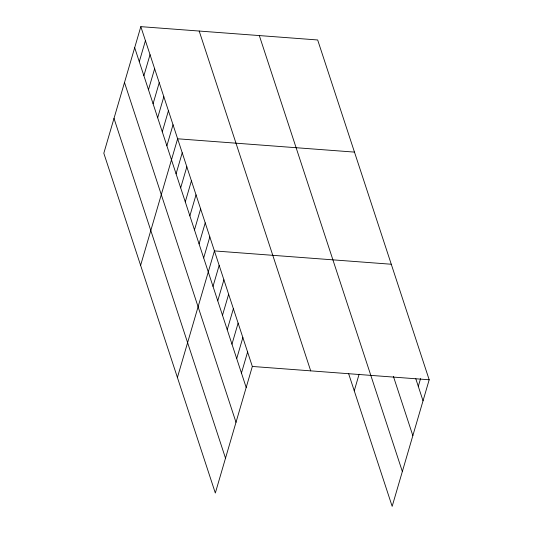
<?xml version="1.0" encoding="UTF-8"?>
<svg xmlns="http://www.w3.org/2000/svg" width="533" height="533" viewBox="0 0 533 533"><rect width="100%" height="100%" fill="white"/><g stroke="black" fill="none" stroke-linecap="round" stroke-linejoin="round"><path stroke-width="0.8" d="M140.832 26.65L103.815 153.224L215.325 493.032L252.336 366.457L140.832 26.65L317.675 39.968L429.185 379.776L392.168 506.35L348.635 373.686M139.28 61.701L145.429 40.668M143.877 75.719L150.033 54.686M148.48 89.737L154.63 68.704M153.078 103.755L159.227 82.715M157.675 117.766L163.831 96.733M162.279 131.784L168.428 110.751M166.876 145.802L173.025 124.769M140.612 265.361L177.629 138.787L354.472 152.105M176.077 173.838L182.226 152.804M180.674 187.856L186.83 166.822M185.277 201.874L191.427 180.84M189.875 215.885L196.024 194.851M194.478 229.903L200.628 208.869M199.076 243.921L205.225 222.887M203.673 257.939L209.829 236.905M177.416 377.497L214.426 250.923L391.269 264.241M213.013 286.401L219.163 265.367M217.75 300.839L223.907 279.805M222.494 315.283L228.644 294.249M227.231 329.72L233.381 308.687M231.968 344.165L238.118 323.131M236.712 358.609L242.861 337.576M241.449 373.047L247.598 352.013M354.258 390.816L359.115 374.193M418.292 386.365L420.57 378.577M252.336 366.457L429.185 379.776M415.8 378.77L423.029 400.809M393.394 376.351L412.848 435.641M259.318 35.571L402.355 471.518M199.189 31.047L310.699 370.855M134.682 47.684L246.186 387.491M124.495 82.515L236.006 422.316M114.002 118.393L225.512 458.2"/></g></svg>
